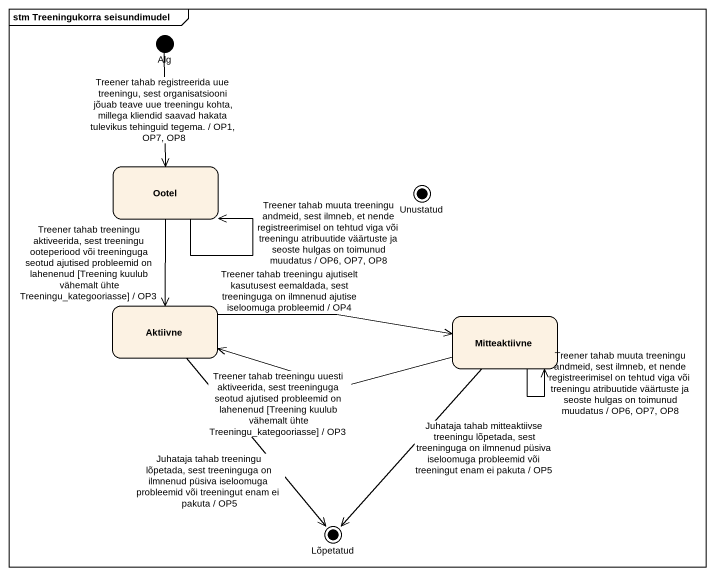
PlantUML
@startuml
mainframe stm Treeningukorra seisundimudel
hide empty description
state Alg <<start>>
state Ootel
state Unustatud <<end>>
state Aktiivne
state Mitteaktiivne
state Lõpetatud <<end>>
Alg --> Ootel : Treener tahab registreerida uue treeningu, sest organisatsiooni jõuab teave uue treeningu kohta, millega kliendid saavad hakata tulevikus tehinguid tegema. / OP1, OP7, OP8
Ootel --> Ootel : Treener tahab muuta treeningu andmeid, sest ilmneb, et nende registreerimisel on tehtud viga või treeningu atribuutide väärtuste ja seoste hulgas on toimunud muudatus / OP6, OP7, OP8
Ootel --> Aktiivne : Treener tahab treeningu aktiveerida, sest treeningu ooteperiood või treeninguga seotud ajutised probleemid on lahenenud [Treening kuulub vähemalt ühte Treeningu_kategooriasse] / OP3
Aktiivne -right-> Mitteaktiivne : Treener tahab treeningu ajutiselt kasutusest eemaldada, sest treeninguga on ilmnenud ajutise iseloomuga probleemid / OP4
Aktiivne --> Lõpetatud : Juhataja tahab treeningu lõpetada, sest treeninguga on ilmnenud püsiva iseloomuga probleemid või treeningut enam ei pakuta / OP5
Mitteaktiivne -left-> Aktiivne : Treener tahab treeningu uuesti aktiveerida, sest treeninguga seotud ajutised probleemid on lahenenud [Treening kuulub vähemalt ühte Treeningu_kategooriasse] / OP3
Mitteaktiivne --> Mitteaktiivne : Treener tahab muuta treeningu andmeid, sest ilmneb, et nende registreerimisel on tehtud viga või treeningu atribuutide väärtuste ja seoste hulgas on toimunud muudatus / OP6, OP7, OP8
Mitteaktiivne --> Lõpetatud : Juhataja tahab mitteaktiivse treeningu lõpetada, sest treeninguga on ilmnenud püsiva iseloomuga probleemid või treeningut enam ei pakuta / OP5
@enduml
